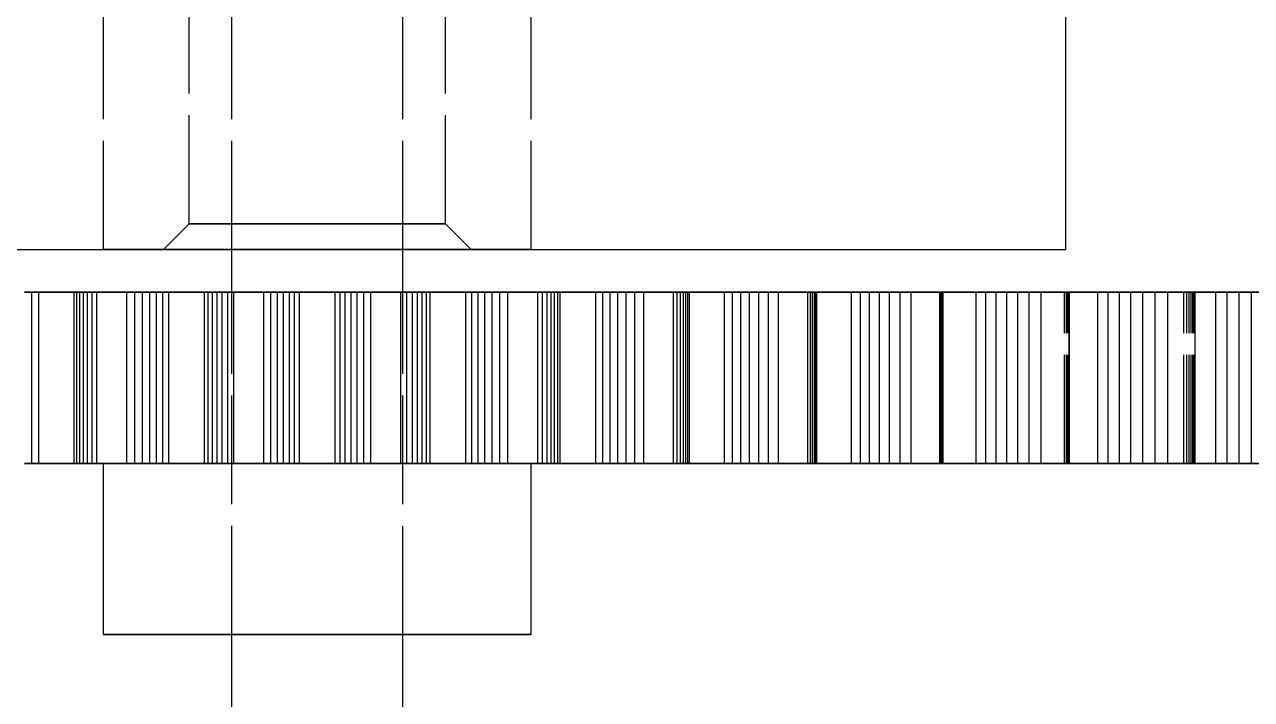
# Model space of a CAD drawing. Header units: millimetres. Extents: x -13 to 272, y -50 to 160.
# Drawn here: x 21.83 to 36.17, y 89.74 to 97.63 of the extents above; entities that cross this region are included whole.
import ezdxf

# ---------------------------------------------------------------- set-up
doc = ezdxf.new("R2010")
doc.units = ezdxf.units.MM
doc.linetypes.add('DASHED', pattern=[1.524, 1.27, -0.254])
doc.layers.add('HIDDEN', color=8, linetype='DASHED')
doc.layers.add('VISIBLE', color=7, linetype='CONTINUOUS')

msp = doc.modelspace()

# ---------------------------------------------------------------- linework, layer by layer
at = {"layer": 'HIDDEN'}
for points in [[(22.75, 95), (22.75, 152.31)], [(27.75, 95), (27.75, 152.31)], [(23.75, 95.3), (23.75, 152.01)], [(26.75, 95.3), (26.75, 152.01)], [(24.25, 95), (24.25, 105.31)], [(26.25, 95), (26.25, 105.31)], [(22.75, 95), (22.75, 99)], [(27.75, 95), (27.75, 99)], [(34, 95), (34, 99)], [(23.75, 95.3), (23.45, 95)], [(26.75, 95.3), (26.70238, 95.3), (26.65476, 95.3), (26.60714, 95.3), (26.55952, 95.3), (26.5119, 95.3), (26.46429, 95.3), (26.41667, 95.3), (26.36905, 95.3), (26.32143, 95.3), (26.27381, 95.3), (26.22619, 95.3), (26.17857, 95.3), (26.13095, 95.3), (26.08333, 95.3), (26.03571, 95.3), (25.9881, 95.3), (25.94048, 95.3), (25.89286, 95.3), (25.84524, 95.3), (25.79762, 95.3), (25.75, 95.3), (25.70238, 95.3), (25.65476, 95.3), (25.60714, 95.3), (25.55952, 95.3), (25.5119, 95.3), (25.46429, 95.3), (25.41667, 95.3), (25.36905, 95.3), (25.32143, 95.3), (25.27381, 95.3), (25.22619, 95.3), (25.17857, 95.3), (25.13095, 95.3), (25.08333, 95.3), (25.03571, 95.3), (24.9881, 95.3), (24.94048, 95.3), (24.89286, 95.3), (24.84524, 95.3), (24.79762, 95.3), (24.75, 95.3), (24.70238, 95.3), (24.65476, 95.3), (24.60714, 95.3), (24.55952, 95.3), (24.5119, 95.3), (24.46429, 95.3), (24.41667, 95.3), (24.36905, 95.3), (24.32143, 95.3), (24.27381, 95.3), (24.22619, 95.3), (24.17857, 95.3), (24.13095, 95.3), (24.08333, 95.3), (24.03571, 95.3), (23.9881, 95.3), (23.94048, 95.3), (23.89286, 95.3), (23.84524, 95.3), (23.79762, 95.3), (23.75, 95.3)], [(23.75, 95.3), (23.79762, 95.3), (23.84524, 95.3), (23.89286, 95.3), (23.94048, 95.3), (23.9881, 95.3), (24.03571, 95.3), (24.08333, 95.3), (24.13095, 95.3), (24.17857, 95.3), (24.22619, 95.3), (24.27381, 95.3), (24.32143, 95.3), (24.36905, 95.3), (24.41667, 95.3), (24.46429, 95.3), (24.5119, 95.3), (24.55952, 95.3), (24.60714, 95.3), (24.65476, 95.3), (24.70238, 95.3), (24.75, 95.3), (24.79762, 95.3), (24.84524, 95.3), (24.89286, 95.3), (24.94048, 95.3), (24.9881, 95.3), (25.03571, 95.3), (25.08333, 95.3), (25.13095, 95.3), (25.17857, 95.3), (25.22619, 95.3), (25.27381, 95.3), (25.32143, 95.3), (25.36905, 95.3), (25.41667, 95.3), (25.46429, 95.3), (25.5119, 95.3), (25.55952, 95.3), (25.60714, 95.3), (25.65476, 95.3), (25.70238, 95.3), (25.75, 95.3), (25.79762, 95.3), (25.84524, 95.3), (25.89286, 95.3), (25.94048, 95.3), (25.9881, 95.3), (26.03571, 95.3), (26.08333, 95.3), (26.13095, 95.3), (26.17857, 95.3), (26.22619, 95.3), (26.27381, 95.3), (26.32143, 95.3), (26.36905, 95.3), (26.41667, 95.3), (26.46429, 95.3), (26.5119, 95.3), (26.55952, 95.3), (26.60714, 95.3), (26.65476, 95.3), (26.70238, 95.3), (26.75, 95.3)], [(27.05, 95), (26.75, 95.3)], [(16.5, 95), (34, 95)], [(27.75, 95), (27.67063, 95), (27.59127, 95), (27.5119, 95), (27.43254, 95), (27.35317, 95), (27.27381, 95), (27.19444, 95), (27.11508, 95), (27.03571, 95), (26.95635, 95), (26.87698, 95), (26.79762, 95), (26.71825, 95), (26.63889, 95), (26.55952, 95), (26.48016, 95), (26.40079, 95), (26.32143, 95), (26.24206, 95), (26.1627, 95), (26.08333, 95), (26.00397, 95), (25.9246, 95), (25.84524, 95), (25.76587, 95), (25.68651, 95), (25.60714, 95), (25.52778, 95), (25.44841, 95), (25.36905, 95), (25.28968, 95), (25.21032, 95), (25.13095, 95), (25.05159, 95), (24.97222, 95), (24.89286, 95), (24.81349, 95), (24.73413, 95), (24.65476, 95), (24.5754, 95), (24.49603, 95), (24.41667, 95), (24.3373, 95), (24.25794, 95), (24.17857, 95), (24.09921, 95), (24.01984, 95), (23.94048, 95), (23.86111, 95), (23.78175, 95), (23.70238, 95), (23.62302, 95), (23.54365, 95), (23.46429, 95), (23.38492, 95), (23.30556, 95), (23.22619, 95), (23.14683, 95), (23.06746, 95), (22.9881, 95), (22.90873, 95), (22.82937, 95), (22.75, 95)], [(22.75, 95), (22.82937, 95), (22.90873, 95), (22.9881, 95), (23.06746, 95), (23.14683, 95), (23.22619, 95), (23.30556, 95), (23.38492, 95), (23.46429, 95), (23.54365, 95), (23.62302, 95), (23.70238, 95), (23.78175, 95), (23.86111, 95), (23.94048, 95), (24.01984, 95), (24.09921, 95), (24.17857, 95), (24.25794, 95), (24.3373, 95), (24.41667, 95), (24.49603, 95), (24.5754, 95), (24.65476, 95), (24.73413, 95), (24.81349, 95), (24.89286, 95), (24.97222, 95), (25.05159, 95), (25.13095, 95), (25.21032, 95), (25.28968, 95), (25.36905, 95), (25.44841, 95), (25.52778, 95), (25.60714, 95), (25.68651, 95), (25.76587, 95), (25.84524, 95), (25.9246, 95), (26.00397, 95), (26.08333, 95), (26.1627, 95), (26.24206, 95), (26.32143, 95), (26.40079, 95), (26.48016, 95), (26.55952, 95), (26.63889, 95), (26.71825, 95), (26.79762, 95), (26.87698, 95), (26.95635, 95), (27.03571, 95), (27.11508, 95), (27.19444, 95), (27.27381, 95), (27.35317, 95), (27.43254, 95), (27.5119, 95), (27.59127, 95), (27.67063, 95), (27.75, 95)], [(27.75, 95), (27.67063, 95), (27.59127, 95), (27.5119, 95), (27.43254, 95), (27.35317, 95), (27.27381, 95), (27.19444, 95), (27.11508, 95), (27.03571, 95), (26.95635, 95), (26.87698, 95), (26.79762, 95), (26.71825, 95), (26.63889, 95), (26.55952, 95), (26.48016, 95), (26.40079, 95), (26.32143, 95), (26.24206, 95), (26.1627, 95), (26.08333, 95), (26.00397, 95), (25.9246, 95), (25.84524, 95), (25.76587, 95), (25.68651, 95), (25.60714, 95), (25.52778, 95), (25.44841, 95), (25.36905, 95), (25.28968, 95), (25.21032, 95), (25.13095, 95), (25.05159, 95), (24.97222, 95), (24.89286, 95), (24.81349, 95), (24.73413, 95), (24.65476, 95), (24.5754, 95), (24.49603, 95), (24.41667, 95), (24.3373, 95), (24.25794, 95), (24.17857, 95), (24.09921, 95), (24.01984, 95), (23.94048, 95), (23.86111, 95), (23.78175, 95), (23.70238, 95), (23.62302, 95), (23.54365, 95), (23.46429, 95), (23.38492, 95), (23.30556, 95), (23.22619, 95), (23.14683, 95), (23.06746, 95), (22.9881, 95), (22.90873, 95), (22.82937, 95), (22.75, 95)], [(22.75, 95), (22.82937, 95), (22.90873, 95), (22.9881, 95), (23.06746, 95), (23.14683, 95), (23.22619, 95), (23.30556, 95), (23.38492, 95), (23.46429, 95), (23.54365, 95), (23.62302, 95), (23.70238, 95), (23.78175, 95), (23.86111, 95), (23.94048, 95), (24.01984, 95), (24.09921, 95), (24.17857, 95), (24.25794, 95), (24.3373, 95), (24.41667, 95), (24.49603, 95), (24.5754, 95), (24.65476, 95), (24.73413, 95), (24.81349, 95), (24.89286, 95), (24.97222, 95), (25.05159, 95), (25.13095, 95), (25.21032, 95), (25.28968, 95), (25.36905, 95), (25.44841, 95), (25.52778, 95), (25.60714, 95), (25.68651, 95), (25.76587, 95), (25.84524, 95), (25.9246, 95), (26.00397, 95), (26.08333, 95), (26.1627, 95), (26.24206, 95), (26.32143, 95), (26.40079, 95), (26.48016, 95), (26.55952, 95), (26.63889, 95), (26.71825, 95), (26.79762, 95), (26.87698, 95), (26.95635, 95), (27.03571, 95), (27.11508, 95), (27.19444, 95), (27.27381, 95), (27.35317, 95), (27.43254, 95), (27.5119, 95), (27.59127, 95), (27.67063, 95), (27.75, 95)], [(27.05, 95), (26.99286, 95), (26.93571, 95), (26.87857, 95), (26.82143, 95), (26.76429, 95), (26.70714, 95), (26.65, 95), (26.59286, 95), (26.53571, 95), (26.47857, 95), (26.42143, 95), (26.36429, 95), (26.30714, 95), (26.25, 95), (26.19286, 95), (26.13571, 95), (26.07857, 95), (26.02143, 95), (25.96429, 95), (25.90714, 95), (25.85, 95), (25.79286, 95), (25.73571, 95), (25.67857, 95), (25.62143, 95), (25.56429, 95), (25.50714, 95), (25.45, 95), (25.39286, 95), (25.33571, 95), (25.27857, 95), (25.22143, 95), (25.16429, 95), (25.10714, 95), (25.05, 95), (24.99286, 95), (24.93571, 95), (24.87857, 95), (24.82143, 95), (24.76429, 95), (24.70714, 95), (24.65, 95), (24.59286, 95), (24.53571, 95), (24.47857, 95), (24.42143, 95), (24.36429, 95), (24.30714, 95), (24.25, 95), (24.19286, 95), (24.13571, 95), (24.07857, 95), (24.02143, 95), (23.96429, 95), (23.90714, 95), (23.85, 95), (23.79286, 95), (23.73571, 95), (23.67857, 95), (23.62143, 95), (23.56429, 95), (23.50714, 95), (23.45, 95)], [(23.45, 95), (23.50714, 95), (23.56429, 95), (23.62143, 95), (23.67857, 95), (23.73571, 95), (23.79286, 95), (23.85, 95), (23.90714, 95), (23.96429, 95), (24.02143, 95), (24.07857, 95), (24.13571, 95), (24.19286, 95), (24.25, 95), (24.30714, 95), (24.36429, 95), (24.42143, 95), (24.47857, 95), (24.53571, 95), (24.59286, 95), (24.65, 95), (24.70714, 95), (24.76429, 95), (24.82143, 95), (24.87857, 95), (24.93571, 95), (24.99286, 95), (25.05, 95), (25.10714, 95), (25.16429, 95), (25.22143, 95), (25.27857, 95), (25.33571, 95), (25.39286, 95), (25.45, 95), (25.50714, 95), (25.56429, 95), (25.62143, 95), (25.67857, 95), (25.73571, 95), (25.79286, 95), (25.85, 95), (25.90714, 95), (25.96429, 95), (26.02143, 95), (26.07857, 95), (26.13571, 95), (26.19286, 95), (26.25, 95), (26.30714, 95), (26.36429, 95), (26.42143, 95), (26.47857, 95), (26.53571, 95), (26.59286, 95), (26.65, 95), (26.70714, 95), (26.76429, 95), (26.82143, 95), (26.87857, 95), (26.93571, 95), (26.99286, 95), (27.05, 95)], [(21.82732, 94.5), (21.9132, 94.5)], [(21.9132, 94.5), (21.99318, 94.5)], [(21.9132, 92.5), (21.9132, 94.5)], [(21.99318, 94.5), (22.4092, 94.5)], [(21.99318, 92.5), (21.99318, 94.5)], [(22.4092, 94.5), (22.43934, 94.5)], [(22.4092, 92.5), (22.4092, 94.5)], [(22.43934, 94.5), (22.47545, 94.5)], [(22.43934, 92.5), (22.43934, 94.5)], [(22.47545, 94.5), (22.51712, 94.5)], [(22.47545, 92.5), (22.47545, 94.5)], [(22.51712, 94.5), (22.56408, 94.5)], [(22.51712, 92.5), (22.51712, 94.5)], [(22.56408, 94.5), (22.61607, 94.5)], [(22.56408, 92.5), (22.56408, 94.5)], [(22.61607, 94.5), (22.67292, 94.5)], [(22.61607, 92.5), (22.61607, 94.5)], [(22.67292, 94.5), (23.02262, 94.5)], [(22.67292, 92.5), (22.67292, 94.5)], [(23.02262, 94.5), (23.11714, 94.5)], [(23.02262, 92.5), (23.02262, 94.5)], [(23.11714, 94.5), (23.20684, 94.5)], [(23.11714, 92.5), (23.11714, 94.5)], [(23.20684, 94.5), (23.29154, 94.5)], [(23.20684, 92.5), (23.20684, 94.5)], [(23.29154, 94.5), (23.37098, 94.5)], [(23.29154, 92.5), (23.29154, 94.5)], [(23.37098, 94.5), (23.44485, 94.5)], [(23.37098, 92.5), (23.37098, 94.5)], [(23.44485, 94.5), (23.51276, 94.5)], [(23.44485, 92.5), (23.44485, 94.5)], [(23.51276, 94.5), (23.9316, 94.5)], [(23.51276, 92.5), (23.51276, 94.5)], [(23.9316, 94.5), (23.97454, 94.5)], [(23.9316, 92.5), (23.9316, 94.5)], [(23.97454, 94.5), (24.02347, 94.5)], [(23.97454, 92.5), (23.97454, 94.5)], [(24.02347, 94.5), (24.078, 94.5)], [(24.02347, 92.5), (24.02347, 94.5)], [(24.078, 94.5), (24.13782, 94.5)], [(24.078, 92.5), (24.078, 94.5)], [(24.13782, 94.5), (24.20269, 94.5)], [(24.13782, 92.5), (24.13782, 94.5)], [(24.20269, 94.5), (24.27243, 94.5)], [(24.20269, 92.5), (24.20269, 94.5)], [(26.25, 94.5), (26.21825, 94.5), (26.18651, 94.5), (26.15476, 94.5), (26.12302, 94.5), (26.09127, 94.5), (26.05952, 94.5), (26.02778, 94.5), (25.99603, 94.5), (25.96429, 94.5), (25.93254, 94.5), (25.90079, 94.5), (25.86905, 94.5), (25.8373, 94.5), (25.80556, 94.5), (25.77381, 94.5), (25.74206, 94.5), (25.71032, 94.5), (25.67857, 94.5), (25.64683, 94.5), (25.61508, 94.5), (25.58333, 94.5), (25.55159, 94.5), (25.51984, 94.5), (25.4881, 94.5), (25.45635, 94.5), (25.4246, 94.5), (25.39286, 94.5), (25.36111, 94.5), (25.32937, 94.5), (25.29762, 94.5), (25.26587, 94.5), (25.23413, 94.5), (25.20238, 94.5), (25.17063, 94.5), (25.13889, 94.5), (25.10714, 94.5), (25.0754, 94.5), (25.04365, 94.5), (25.0119, 94.5), (24.98016, 94.5), (24.94841, 94.5), (24.91667, 94.5), (24.88492, 94.5), (24.85317, 94.5), (24.82143, 94.5), (24.78968, 94.5), (24.75794, 94.5), (24.72619, 94.5), (24.69444, 94.5), (24.6627, 94.5), (24.63095, 94.5), (24.59921, 94.5), (24.56746, 94.5), (24.53571, 94.5), (24.50397, 94.5), (24.47222, 94.5), (24.44048, 94.5), (24.40873, 94.5), (24.37698, 94.5), (24.34524, 94.5), (24.31349, 94.5), (24.28175, 94.5), (24.25, 94.5)], [(24.25, 94.5), (24.28175, 94.5), (24.31349, 94.5), (24.34524, 94.5), (24.37698, 94.5), (24.40873, 94.5), (24.44048, 94.5), (24.47222, 94.5), (24.50397, 94.5), (24.53571, 94.5), (24.56746, 94.5), (24.59921, 94.5), (24.63095, 94.5), (24.6627, 94.5), (24.69444, 94.5), (24.72619, 94.5), (24.75794, 94.5), (24.78968, 94.5), (24.82143, 94.5), (24.85317, 94.5), (24.88492, 94.5), (24.91667, 94.5), (24.94841, 94.5), (24.98016, 94.5), (25.0119, 94.5), (25.04365, 94.5), (25.0754, 94.5), (25.10714, 94.5), (25.13889, 94.5), (25.17063, 94.5), (25.20238, 94.5), (25.23413, 94.5), (25.26587, 94.5), (25.29762, 94.5), (25.32937, 94.5), (25.36111, 94.5), (25.39286, 94.5), (25.4246, 94.5), (25.45635, 94.5), (25.4881, 94.5), (25.51984, 94.5), (25.55159, 94.5), (25.58333, 94.5), (25.61508, 94.5), (25.64683, 94.5), (25.67857, 94.5), (25.71032, 94.5), (25.74206, 94.5), (25.77381, 94.5), (25.80556, 94.5), (25.8373, 94.5), (25.86905, 94.5), (25.90079, 94.5), (25.93254, 94.5), (25.96429, 94.5), (25.99603, 94.5), (26.02778, 94.5), (26.05952, 94.5), (26.09127, 94.5), (26.12302, 94.5), (26.15476, 94.5), (26.18651, 94.5), (26.21825, 94.5), (26.25, 94.5)], [(24.25, 90.5), (24.25, 94.5)], [(24.25, 90.5), (24.25, 94.5)], [(24.27243, 94.5), (24.6237, 94.5)], [(24.27243, 92.5), (24.27243, 94.5)], [(24.6237, 94.5), (24.70601, 94.5)], [(24.6237, 92.5), (24.6237, 94.5)], [(24.70601, 94.5), (24.78347, 94.5)], [(24.70601, 92.5), (24.70601, 94.5)], [(24.78347, 94.5), (24.85589, 94.5)], [(24.78347, 92.5), (24.78347, 94.5)], [(24.85589, 94.5), (24.92302, 94.5)], [(24.85589, 92.5), (24.85589, 94.5)], [(24.92302, 94.5), (24.98456, 94.5)], [(24.92302, 92.5), (24.92302, 94.5)], [(24.98456, 94.5), (25.04011, 94.5)], [(24.98456, 92.5), (24.98456, 94.5)], [(25.04011, 94.5), (25.45989, 94.5)], [(25.04011, 92.5), (25.04011, 94.5)], [(25.45989, 94.5), (25.51544, 94.5)], [(25.45989, 92.5), (25.45989, 94.5)], [(25.51544, 94.5), (25.57698, 94.5)], [(25.51544, 92.5), (25.51544, 94.5)], [(25.57698, 94.5), (25.64411, 94.5)], [(25.57698, 92.5), (25.57698, 94.5)], [(25.64411, 94.5), (25.71653, 94.5)], [(25.64411, 92.5), (25.64411, 94.5)], [(25.71653, 94.5), (25.79399, 94.5)], [(25.71653, 92.5), (25.71653, 94.5)], [(25.79399, 94.5), (25.8763, 94.5)], [(25.79399, 92.5), (25.79399, 94.5)], [(25.8763, 94.5), (26.22757, 94.5)], [(25.8763, 92.5), (25.8763, 94.5)], [(26.22757, 94.5), (26.29731, 94.5)], [(26.22757, 92.5), (26.22757, 94.5)], [(26.25, 90.5), (26.25, 94.5)], [(26.25, 90.5), (26.25, 94.5)], [(26.29731, 94.5), (26.36218, 94.5)], [(26.29731, 92.5), (26.29731, 94.5)], [(26.36218, 94.5), (26.422, 94.5)], [(26.36218, 92.5), (26.36218, 94.5)], [(26.422, 94.5), (26.47653, 94.5)], [(26.422, 92.5), (26.422, 94.5)], [(26.47653, 94.5), (26.52546, 94.5)], [(26.47653, 92.5), (26.47653, 94.5)], [(26.52546, 94.5), (26.5684, 94.5)], [(26.52546, 92.5), (26.52546, 94.5)], [(26.5684, 94.5), (26.98724, 94.5)], [(26.5684, 92.5), (26.5684, 94.5)], [(26.98724, 94.5), (27.05515, 94.5)], [(26.98724, 92.5), (26.98724, 94.5)], [(27.05515, 94.5), (27.12902, 94.5)], [(27.05515, 92.5), (27.05515, 94.5)], [(27.12902, 94.5), (27.20846, 94.5)], [(27.12902, 92.5), (27.12902, 94.5)], [(27.20846, 94.5), (27.29316, 94.5)], [(27.20846, 92.5), (27.20846, 94.5)], [(27.29316, 94.5), (27.38286, 94.5)], [(27.29316, 92.5), (27.29316, 94.5)], [(27.38286, 94.5), (27.47738, 94.5)], [(27.38286, 92.5), (27.38286, 94.5)], [(27.47738, 94.5), (27.82708, 94.5)], [(27.47738, 92.5), (27.47738, 94.5)], [(27.82708, 94.5), (27.88393, 94.5)], [(27.82708, 92.5), (27.82708, 94.5)], [(27.88393, 94.5), (27.93592, 94.5)], [(27.88393, 92.5), (27.88393, 94.5)], [(27.93592, 94.5), (27.98288, 94.5)], [(27.93592, 92.5), (27.93592, 94.5)], [(27.98288, 94.5), (28.02455, 94.5)], [(27.98288, 92.5), (27.98288, 94.5)], [(28.02455, 94.5), (28.06066, 94.5)], [(28.02455, 92.5), (28.02455, 94.5)], [(28.06066, 94.5), (28.0908, 94.5)], [(28.06066, 92.5), (28.06066, 94.5)], [(28.0908, 94.5), (28.50682, 94.5)], [(28.0908, 92.5), (28.0908, 94.5)], [(28.50682, 94.5), (28.5868, 94.5)], [(28.50682, 92.5), (28.50682, 94.5)], [(28.5868, 94.5), (28.67268, 94.5)], [(28.5868, 92.5), (28.5868, 94.5)], [(28.67268, 94.5), (28.76407, 94.5)], [(28.67268, 92.5), (28.67268, 94.5)], [(28.76407, 94.5), (28.86066, 94.5)], [(28.76407, 92.5), (28.76407, 94.5)], [(28.86066, 94.5), (28.96221, 94.5)], [(28.86066, 92.5), (28.86066, 94.5)], [(28.96221, 94.5), (29.06851, 94.5)], [(28.96221, 92.5), (28.96221, 94.5)], [(29.06851, 94.5), (29.41508, 94.5)], [(29.06851, 92.5), (29.06851, 94.5)], [(29.41508, 94.5), (29.45879, 94.5)], [(29.41508, 92.5), (29.41508, 94.5)], [(29.45879, 94.5), (29.49767, 94.5)], [(29.45879, 92.5), (29.45879, 94.5)], [(29.49767, 94.5), (29.53155, 94.5)], [(29.49767, 92.5), (29.49767, 94.5)], [(29.53155, 94.5), (29.56019, 94.5)], [(29.53155, 92.5), (29.53155, 94.5)], [(29.56019, 94.5), (29.5833, 94.5)], [(29.56019, 92.5), (29.56019, 94.5)], [(29.5833, 94.5), (29.60051, 94.5)], [(29.5833, 92.5), (29.5833, 94.5)], [(29.60051, 94.5), (30.01187, 94.5)], [(29.60051, 92.5), (29.60051, 94.5)], [(30.01187, 94.5), (30.10354, 94.5)], [(30.01187, 92.5), (30.01187, 94.5)], [(30.10354, 94.5), (30.20104, 94.5)], [(30.10354, 92.5), (30.10354, 94.5)], [(30.20104, 94.5), (30.30398, 94.5)], [(30.20104, 92.5), (30.20104, 94.5)], [(30.30398, 94.5), (30.41203, 94.5)], [(30.30398, 92.5), (30.30398, 94.5)], [(30.41203, 94.5), (30.52497, 94.5)], [(30.41203, 92.5), (30.41203, 94.5)], [(30.52497, 94.5), (30.64259, 94.5)], [(30.52497, 92.5), (30.52497, 94.5)], [(30.64259, 94.5), (30.98448, 94.5)], [(30.64259, 92.5), (30.64259, 94.5)], [(30.98448, 94.5), (31.01485, 94.5)], [(30.98448, 92.5), (30.98448, 94.5)], [(31.01485, 94.5), (31.04045, 94.5)], [(31.01485, 92.5), (31.01485, 94.5)], [(31.04045, 94.5), (31.0611, 94.5)], [(31.04045, 92.5), (31.04045, 94.5)], [(31.0611, 94.5), (31.07657, 94.5)], [(31.0611, 92.5), (31.0611, 94.5)], [(31.07657, 94.5), (31.0866, 94.5)], [(31.07657, 92.5), (31.07657, 94.5)], [(31.0866, 94.5), (31.09079, 94.5)], [(31.0866, 92.5), (31.0866, 94.5)], [(31.09079, 94.5), (31.49564, 94.5)], [(31.09079, 92.5), (31.09079, 94.5)], [(31.49564, 94.5), (31.59861, 94.5)], [(31.49564, 92.5), (31.49564, 94.5)], [(31.59861, 94.5), (31.7073, 94.5)], [(31.59861, 92.5), (31.59861, 94.5)], [(31.7073, 94.5), (31.82131, 94.5)], [(31.7073, 92.5), (31.7073, 94.5)], [(31.82131, 94.5), (31.94035, 94.5)], [(31.82131, 92.5), (31.82131, 94.5)], [(31.94035, 94.5), (32.06418, 94.5)], [(31.94035, 92.5), (31.94035, 94.5)], [(32.06418, 94.5), (32.19258, 94.5)], [(32.06418, 92.5), (32.06418, 94.5)], [(32.19258, 94.5), (32.52827, 94.5)], [(32.19258, 92.5), (32.19258, 94.5)], [(32.52827, 94.5), (32.54516, 94.5)], [(32.52827, 92.5), (32.52827, 94.5)], [(32.54516, 94.5), (32.55736, 94.5)], [(32.54516, 92.5), (32.54516, 94.5)], [(32.55498, 94.5), (32.95153, 94.5)], [(32.56382, 94.5), (32.55498, 94.5)], [(32.56694, 94.5), (32.55498, 94.5)], [(32.55498, 94.5), (32.56382, 94.5)], [(32.55498, 92.5), (32.55498, 94.5)], [(32.55498, 92.5), (32.55498, 94.5)], [(32.55736, 94.5), (32.56469, 94.5)], [(32.55736, 92.5), (32.55736, 94.5)], [(32.56694, 94.5), (32.56382, 94.5)], [(32.56382, 94.5), (32.56694, 94.5)], [(32.56382, 92.5), (32.56382, 94.5)], [(32.56382, 92.5), (32.56382, 94.5)], [(32.56469, 94.5), (32.56694, 94.5)], [(32.56469, 92.5), (32.56469, 94.5)], [(32.56694, 92.5), (32.56694, 94.5)], [(32.95153, 94.5), (33.06532, 94.5)], [(32.95153, 92.5), (32.95153, 94.5)], [(33.06532, 94.5), (33.18471, 94.5)], [(33.06532, 92.5), (33.06532, 94.5)], [(33.18471, 94.5), (33.3093, 94.5)], [(33.18471, 92.5), (33.18471, 94.5)], [(33.3093, 94.5), (33.43879, 94.5)], [(33.3093, 92.5), (33.3093, 94.5)], [(33.43879, 94.5), (33.57295, 94.5)], [(33.43879, 92.5), (33.43879, 94.5)], [(33.57295, 94.5), (33.71156, 94.5)], [(33.57295, 92.5), (33.57295, 94.5)], [(33.71156, 94.5), (34.03955, 94.5)], [(33.71156, 92.5), (33.71156, 94.5)], [(33.98655, 94.5), (34.37301, 94.5)], [(34.00838, 94.5), (33.98655, 94.5)], [(34.04289, 94.5), (33.98655, 94.5)], [(33.98655, 94.5), (34.00838, 94.5)], [(33.98655, 92.5), (33.98655, 94.5)], [(33.98655, 92.5), (33.98655, 94.5)], [(34.02462, 94.5), (34.00838, 94.5)], [(34.00838, 94.5), (34.02462, 94.5)], [(34.00838, 92.5), (34.00838, 94.5)], [(34.00838, 92.5), (34.00838, 94.5)], [(34.03562, 94.5), (34.02462, 94.5)], [(34.02462, 94.5), (34.03562, 94.5)], [(34.02462, 92.5), (34.02462, 94.5)], [(34.02462, 92.5), (34.02462, 94.5)], [(34.04164, 94.5), (34.03562, 94.5)], [(34.03562, 94.5), (34.04164, 94.5)], [(34.03562, 92.5), (34.03562, 94.5)], [(34.03562, 92.5), (34.03562, 94.5)], [(34.03955, 94.5), (34.04289, 94.5)], [(34.03955, 92.5), (34.03955, 94.5)], [(34.04289, 94.5), (34.04164, 94.5)], [(34.04164, 94.5), (34.04289, 94.5)], [(34.04164, 92.5), (34.04164, 94.5)], [(34.04164, 92.5), (34.04164, 94.5)], [(34.04289, 92.5), (34.04289, 94.5)], [(34.37301, 94.5), (34.49713, 94.5)], [(34.37301, 92.5), (34.37301, 94.5)], [(34.49713, 94.5), (34.62669, 94.5)], [(34.49713, 92.5), (34.49713, 94.5)], [(34.62669, 94.5), (34.76129, 94.5)], [(34.62669, 92.5), (34.62669, 94.5)], [(34.76129, 94.5), (34.90066, 94.5)], [(34.76129, 92.5), (34.76129, 94.5)], [(34.90066, 94.5), (35.04455, 94.5)], [(34.90066, 92.5), (34.90066, 94.5)], [(35.04455, 94.5), (35.19276, 94.5)], [(35.04455, 92.5), (35.04455, 94.5)], [(35.19276, 94.5), (35.51157, 94.5)], [(35.19276, 92.5), (35.19276, 94.5)], [(35.37909, 94.5), (35.75375, 94.5)], [(35.41382, 94.5), (35.37909, 94.5)], [(35.51157, 94.5), (35.37909, 94.5)], [(35.37909, 94.5), (35.41382, 94.5)], [(35.37909, 92.5), (35.37909, 94.5)], [(35.37909, 92.5), (35.37909, 94.5)], [(35.44311, 94.5), (35.41382, 94.5)], [(35.41382, 94.5), (35.44311, 94.5)], [(35.41382, 92.5), (35.41382, 94.5)], [(35.41382, 92.5), (35.41382, 94.5)], [(35.4673, 94.5), (35.44311, 94.5)], [(35.44311, 94.5), (35.4673, 94.5)], [(35.44311, 92.5), (35.44311, 94.5)], [(35.44311, 92.5), (35.44311, 94.5)], [(35.48665, 94.5), (35.4673, 94.5)], [(35.4673, 94.5), (35.48665, 94.5)], [(35.4673, 92.5), (35.4673, 94.5)], [(35.4673, 92.5), (35.4673, 94.5)], [(35.50135, 94.5), (35.48665, 94.5)], [(35.48665, 94.5), (35.50135, 94.5)], [(35.48665, 92.5), (35.48665, 94.5)], [(35.48665, 92.5), (35.48665, 94.5)], [(35.51157, 94.5), (35.50135, 94.5)], [(35.50135, 94.5), (35.51157, 94.5)], [(35.50135, 92.5), (35.50135, 94.5)], [(35.50135, 92.5), (35.50135, 94.5)], [(35.51157, 92.5), (35.51157, 94.5)], [(35.75375, 94.5), (35.88764, 94.5)], [(35.75375, 92.5), (35.75375, 94.5)], [(35.88764, 94.5), (36.02678, 94.5)], [(35.88764, 92.5), (35.88764, 94.5)], [(36.02678, 94.5), (36.17081, 94.5)], [(36.02678, 92.5), (36.02678, 94.5)], [(36.17081, 94.5), (36.31942, 94.5)], [(36.17081, 92.5), (36.17081, 94.5)], [(21.82732, 92.5), (21.9132, 92.5)], [(21.9132, 92.5), (21.99318, 92.5)], [(21.99318, 92.5), (22.4092, 92.5)], [(22.4092, 92.5), (22.43934, 92.5)], [(22.43934, 92.5), (22.47545, 92.5)], [(22.47545, 92.5), (22.51712, 92.5)], [(22.51712, 92.5), (22.56408, 92.5)], [(22.56408, 92.5), (22.61607, 92.5)], [(22.61607, 92.5), (22.67292, 92.5)], [(22.67292, 92.5), (23.02262, 92.5)], [(27.75, 92.5), (27.67063, 92.5), (27.59127, 92.5), (27.5119, 92.5), (27.43254, 92.5), (27.35317, 92.5), (27.27381, 92.5), (27.19444, 92.5), (27.11508, 92.5), (27.03571, 92.5), (26.95635, 92.5), (26.87698, 92.5), (26.79762, 92.5), (26.71825, 92.5), (26.63889, 92.5), (26.55952, 92.5), (26.48016, 92.5), (26.40079, 92.5), (26.32143, 92.5), (26.24206, 92.5), (26.1627, 92.5), (26.08333, 92.5), (26.00397, 92.5), (25.9246, 92.5), (25.84524, 92.5), (25.76587, 92.5), (25.68651, 92.5), (25.60714, 92.5), (25.52778, 92.5), (25.44841, 92.5), (25.36905, 92.5), (25.28968, 92.5), (25.21032, 92.5), (25.13095, 92.5), (25.05159, 92.5), (24.97222, 92.5), (24.89286, 92.5), (24.81349, 92.5), (24.73413, 92.5), (24.65476, 92.5), (24.5754, 92.5), (24.49603, 92.5), (24.41667, 92.5), (24.3373, 92.5), (24.25794, 92.5), (24.17857, 92.5), (24.09921, 92.5), (24.01984, 92.5), (23.94048, 92.5), (23.86111, 92.5), (23.78175, 92.5), (23.70238, 92.5), (23.62302, 92.5), (23.54365, 92.5), (23.46429, 92.5), (23.38492, 92.5), (23.30556, 92.5), (23.22619, 92.5), (23.14683, 92.5), (23.06746, 92.5), (22.9881, 92.5), (22.90873, 92.5), (22.82937, 92.5), (22.75, 92.5)], [(22.75, 92.5), (22.82937, 92.5), (22.90873, 92.5), (22.9881, 92.5), (23.06746, 92.5), (23.14683, 92.5), (23.22619, 92.5), (23.30556, 92.5), (23.38492, 92.5), (23.46429, 92.5), (23.54365, 92.5), (23.62302, 92.5), (23.70238, 92.5), (23.78175, 92.5), (23.86111, 92.5), (23.94048, 92.5), (24.01984, 92.5), (24.09921, 92.5), (24.17857, 92.5), (24.25794, 92.5), (24.3373, 92.5), (24.41667, 92.5), (24.49603, 92.5), (24.5754, 92.5), (24.65476, 92.5), (24.73413, 92.5), (24.81349, 92.5), (24.89286, 92.5), (24.97222, 92.5), (25.05159, 92.5), (25.13095, 92.5), (25.21032, 92.5), (25.28968, 92.5), (25.36905, 92.5), (25.44841, 92.5), (25.52778, 92.5), (25.60714, 92.5), (25.68651, 92.5), (25.76587, 92.5), (25.84524, 92.5), (25.9246, 92.5), (26.00397, 92.5), (26.08333, 92.5), (26.1627, 92.5), (26.24206, 92.5), (26.32143, 92.5), (26.40079, 92.5), (26.48016, 92.5), (26.55952, 92.5), (26.63889, 92.5), (26.71825, 92.5), (26.79762, 92.5), (26.87698, 92.5), (26.95635, 92.5), (27.03571, 92.5), (27.11508, 92.5), (27.19444, 92.5), (27.27381, 92.5), (27.35317, 92.5), (27.43254, 92.5), (27.5119, 92.5), (27.59127, 92.5), (27.67063, 92.5), (27.75, 92.5)], [(23.02262, 92.5), (23.11714, 92.5)], [(23.11714, 92.5), (23.20684, 92.5)], [(23.20684, 92.5), (23.29154, 92.5)], [(23.29154, 92.5), (23.37098, 92.5)], [(23.37098, 92.5), (23.44485, 92.5)], [(23.44485, 92.5), (23.51276, 92.5)], [(23.51276, 92.5), (23.9316, 92.5)], [(23.9316, 92.5), (23.97454, 92.5)], [(23.97454, 92.5), (24.02347, 92.5)], [(24.02347, 92.5), (24.078, 92.5)], [(24.078, 92.5), (24.13782, 92.5)], [(24.13782, 92.5), (24.20269, 92.5)], [(24.20269, 92.5), (24.27243, 92.5)], [(24.27243, 92.5), (24.6237, 92.5)], [(24.6237, 92.5), (24.70601, 92.5)], [(24.70601, 92.5), (24.78347, 92.5)], [(24.78347, 92.5), (24.85589, 92.5)], [(24.85589, 92.5), (24.92302, 92.5)], [(24.92302, 92.5), (24.98456, 92.5)], [(24.98456, 92.5), (25.04011, 92.5)], [(25.04011, 92.5), (25.45989, 92.5)], [(25.45989, 92.5), (25.51544, 92.5)], [(25.51544, 92.5), (25.57698, 92.5)], [(25.57698, 92.5), (25.64411, 92.5)], [(25.64411, 92.5), (25.71653, 92.5)], [(25.71653, 92.5), (25.79399, 92.5)], [(25.79399, 92.5), (25.8763, 92.5)], [(25.8763, 92.5), (26.22757, 92.5)], [(26.22757, 92.5), (26.29731, 92.5)], [(26.29731, 92.5), (26.36218, 92.5)], [(26.36218, 92.5), (26.422, 92.5)], [(26.422, 92.5), (26.47653, 92.5)], [(26.47653, 92.5), (26.52546, 92.5)], [(26.52546, 92.5), (26.5684, 92.5)], [(26.5684, 92.5), (26.98724, 92.5)], [(26.98724, 92.5), (27.05515, 92.5)], [(27.05515, 92.5), (27.12902, 92.5)], [(27.12902, 92.5), (27.20846, 92.5)], [(27.20846, 92.5), (27.29316, 92.5)], [(27.29316, 92.5), (27.38286, 92.5)], [(27.38286, 92.5), (27.47738, 92.5)], [(27.47738, 92.5), (27.82708, 92.5)], [(27.82708, 92.5), (27.88393, 92.5)], [(27.88393, 92.5), (27.93592, 92.5)], [(27.93592, 92.5), (27.98288, 92.5)], [(27.98288, 92.5), (28.02455, 92.5)], [(28.02455, 92.5), (28.06066, 92.5)], [(28.06066, 92.5), (28.0908, 92.5)], [(28.0908, 92.5), (28.50682, 92.5)], [(28.50682, 92.5), (28.5868, 92.5)], [(28.5868, 92.5), (28.67268, 92.5)], [(28.67268, 92.5), (28.76407, 92.5)], [(28.76407, 92.5), (28.86066, 92.5)], [(28.86066, 92.5), (28.96221, 92.5)], [(28.96221, 92.5), (29.06851, 92.5)], [(29.06851, 92.5), (29.41508, 92.5)], [(29.41508, 92.5), (29.45879, 92.5)], [(29.45879, 92.5), (29.49767, 92.5)], [(29.49767, 92.5), (29.53155, 92.5)], [(29.53155, 92.5), (29.56019, 92.5)], [(29.56019, 92.5), (29.5833, 92.5)], [(29.5833, 92.5), (29.60051, 92.5)], [(29.60051, 92.5), (30.01187, 92.5)], [(30.01187, 92.5), (30.10354, 92.5)], [(30.10354, 92.5), (30.20104, 92.5)], [(30.20104, 92.5), (30.30398, 92.5)], [(30.30398, 92.5), (30.41203, 92.5)], [(30.41203, 92.5), (30.52497, 92.5)], [(30.52497, 92.5), (30.64259, 92.5)], [(30.64259, 92.5), (30.98448, 92.5)], [(30.98448, 92.5), (31.01485, 92.5)], [(31.01485, 92.5), (31.04045, 92.5)], [(31.04045, 92.5), (31.0611, 92.5)], [(31.0611, 92.5), (31.07657, 92.5)], [(31.07657, 92.5), (31.0866, 92.5)], [(31.0866, 92.5), (31.09079, 92.5)], [(31.09079, 92.5), (31.49564, 92.5)], [(31.49564, 92.5), (31.59861, 92.5)], [(31.59861, 92.5), (31.7073, 92.5)], [(31.7073, 92.5), (31.82131, 92.5)], [(31.82131, 92.5), (31.94035, 92.5)], [(31.94035, 92.5), (32.06418, 92.5)], [(32.06418, 92.5), (32.19258, 92.5)], [(32.19258, 92.5), (32.52827, 92.5)], [(32.52827, 92.5), (32.54516, 92.5)], [(32.54516, 92.5), (32.55736, 92.5)], [(32.55498, 92.5), (32.95153, 92.5)], [(32.56382, 92.5), (32.55498, 92.5)], [(32.56694, 92.5), (32.55498, 92.5)], [(32.55498, 92.5), (32.56382, 92.5)], [(32.55736, 92.5), (32.56469, 92.5)], [(32.56694, 92.5), (32.56382, 92.5)], [(32.56382, 92.5), (32.56694, 92.5)], [(32.56469, 92.5), (32.56694, 92.5)], [(32.95153, 92.5), (33.06532, 92.5)], [(33.06532, 92.5), (33.18471, 92.5)], [(33.18471, 92.5), (33.3093, 92.5)], [(33.3093, 92.5), (33.43879, 92.5)], [(33.43879, 92.5), (33.57295, 92.5)], [(33.57295, 92.5), (33.71156, 92.5)], [(33.71156, 92.5), (34.03955, 92.5)], [(33.98655, 92.5), (34.37301, 92.5)], [(34.00838, 92.5), (33.98655, 92.5)], [(34.04289, 92.5), (33.98655, 92.5)], [(33.98655, 92.5), (34.00838, 92.5)], [(34.02462, 92.5), (34.00838, 92.5)], [(34.00838, 92.5), (34.02462, 92.5)], [(34.03562, 92.5), (34.02462, 92.5)], [(34.02462, 92.5), (34.03562, 92.5)], [(34.04164, 92.5), (34.03562, 92.5)], [(34.03562, 92.5), (34.04164, 92.5)], [(34.03955, 92.5), (34.04289, 92.5)], [(34.04289, 92.5), (34.04164, 92.5)], [(34.04164, 92.5), (34.04289, 92.5)], [(34.37301, 92.5), (34.49713, 92.5)], [(34.49713, 92.5), (34.62669, 92.5)], [(34.62669, 92.5), (34.76129, 92.5)], [(34.76129, 92.5), (34.90066, 92.5)], [(34.90066, 92.5), (35.04455, 92.5)], [(35.04455, 92.5), (35.19276, 92.5)], [(35.19276, 92.5), (35.51157, 92.5)], [(35.37909, 92.5), (35.75375, 92.5)], [(35.41382, 92.5), (35.37909, 92.5)], [(35.51157, 92.5), (35.37909, 92.5)], [(35.37909, 92.5), (35.41382, 92.5)], [(35.44311, 92.5), (35.41382, 92.5)], [(35.41382, 92.5), (35.44311, 92.5)], [(35.4673, 92.5), (35.44311, 92.5)], [(35.44311, 92.5), (35.4673, 92.5)], [(35.48665, 92.5), (35.4673, 92.5)], [(35.4673, 92.5), (35.48665, 92.5)], [(35.50135, 92.5), (35.48665, 92.5)], [(35.48665, 92.5), (35.50135, 92.5)], [(35.51157, 92.5), (35.50135, 92.5)], [(35.50135, 92.5), (35.51157, 92.5)], [(35.75375, 92.5), (35.88764, 92.5)], [(35.88764, 92.5), (36.02678, 92.5)], [(36.02678, 92.5), (36.17081, 92.5)], [(36.17081, 92.5), (36.31942, 92.5)], [(22.75, 90.5), (22.82937, 90.5), (22.90873, 90.5), (22.9881, 90.5), (23.06746, 90.5), (23.14683, 90.5), (23.22619, 90.5), (23.30556, 90.5), (23.38492, 90.5), (23.46429, 90.5), (23.54365, 90.5), (23.62302, 90.5), (23.70238, 90.5), (23.78175, 90.5), (23.86111, 90.5), (23.94048, 90.5), (24.01984, 90.5), (24.09921, 90.5), (24.17857, 90.5), (24.25794, 90.5), (24.3373, 90.5), (24.41667, 90.5), (24.49603, 90.5), (24.5754, 90.5), (24.65476, 90.5), (24.73413, 90.5), (24.81349, 90.5), (24.89286, 90.5), (24.97222, 90.5), (25.05159, 90.5), (25.13095, 90.5), (25.21032, 90.5), (25.28968, 90.5), (25.36905, 90.5), (25.44841, 90.5), (25.52778, 90.5), (25.60714, 90.5), (25.68651, 90.5), (25.76587, 90.5), (25.84524, 90.5), (25.9246, 90.5), (26.00397, 90.5), (26.08333, 90.5), (26.1627, 90.5), (26.24206, 90.5), (26.32143, 90.5), (26.40079, 90.5), (26.48016, 90.5), (26.55952, 90.5), (26.63889, 90.5), (26.71825, 90.5), (26.79762, 90.5), (26.87698, 90.5), (26.95635, 90.5), (27.03571, 90.5), (27.11508, 90.5), (27.19444, 90.5), (27.27381, 90.5), (27.35317, 90.5), (27.43254, 90.5), (27.5119, 90.5), (27.59127, 90.5), (27.67063, 90.5), (27.75, 90.5)], [(26.25, 90.5), (26.21825, 90.5), (26.18651, 90.5), (26.15476, 90.5), (26.12302, 90.5), (26.09127, 90.5), (26.05952, 90.5), (26.02778, 90.5), (25.99603, 90.5), (25.96429, 90.5), (25.93254, 90.5), (25.90079, 90.5), (25.86905, 90.5), (25.8373, 90.5), (25.80556, 90.5), (25.77381, 90.5), (25.74206, 90.5), (25.71032, 90.5), (25.67857, 90.5), (25.64683, 90.5), (25.61508, 90.5), (25.58333, 90.5), (25.55159, 90.5), (25.51984, 90.5), (25.4881, 90.5), (25.45635, 90.5), (25.4246, 90.5), (25.39286, 90.5), (25.36111, 90.5), (25.32937, 90.5), (25.29762, 90.5), (25.26587, 90.5), (25.23413, 90.5), (25.20238, 90.5), (25.17063, 90.5), (25.13889, 90.5), (25.10714, 90.5), (25.0754, 90.5), (25.04365, 90.5), (25.0119, 90.5), (24.98016, 90.5), (24.94841, 90.5), (24.91667, 90.5), (24.88492, 90.5), (24.85317, 90.5), (24.82143, 90.5), (24.78968, 90.5), (24.75794, 90.5), (24.72619, 90.5), (24.69444, 90.5), (24.6627, 90.5), (24.63095, 90.5), (24.59921, 90.5), (24.56746, 90.5), (24.53571, 90.5), (24.50397, 90.5), (24.47222, 90.5), (24.44048, 90.5), (24.40873, 90.5), (24.37698, 90.5), (24.34524, 90.5), (24.31349, 90.5), (24.28175, 90.5), (24.25, 90.5)], [(24.25, 90.5), (24.28175, 90.5), (24.31349, 90.5), (24.34524, 90.5), (24.37698, 90.5), (24.40873, 90.5), (24.44048, 90.5), (24.47222, 90.5), (24.50397, 90.5), (24.53571, 90.5), (24.56746, 90.5), (24.59921, 90.5), (24.63095, 90.5), (24.6627, 90.5), (24.69444, 90.5), (24.72619, 90.5), (24.75794, 90.5), (24.78968, 90.5), (24.82143, 90.5), (24.85317, 90.5), (24.88492, 90.5), (24.91667, 90.5), (24.94841, 90.5), (24.98016, 90.5), (25.0119, 90.5), (25.04365, 90.5), (25.0754, 90.5), (25.10714, 90.5), (25.13889, 90.5), (25.17063, 90.5), (25.20238, 90.5), (25.23413, 90.5), (25.26587, 90.5), (25.29762, 90.5), (25.32937, 90.5), (25.36111, 90.5), (25.39286, 90.5), (25.4246, 90.5), (25.45635, 90.5), (25.4881, 90.5), (25.51984, 90.5), (25.55159, 90.5), (25.58333, 90.5), (25.61508, 90.5), (25.64683, 90.5), (25.67857, 90.5), (25.71032, 90.5), (25.74206, 90.5), (25.77381, 90.5), (25.80556, 90.5), (25.8373, 90.5), (25.86905, 90.5), (25.90079, 90.5), (25.93254, 90.5), (25.96429, 90.5), (25.99603, 90.5), (26.02778, 90.5), (26.05952, 90.5), (26.09127, 90.5), (26.12302, 90.5), (26.15476, 90.5), (26.18651, 90.5), (26.21825, 90.5), (26.25, 90.5)]]:
    msp.add_lwpolyline(points, dxfattribs=at)
at = {"layer": 'VISIBLE'}
for points in [[(34, 95), (34, 99)], [(16.5, 95), (34, 95)], [(24.25, 94.5), (24.25, 95)], [(26.25, 94.5), (26.25, 95)], [(21.9132, 94.5), (21.82732, 94.5)], [(21.99318, 94.5), (21.9132, 94.5)], [(21.9132, 92.5), (21.9132, 94.5)], [(22.4092, 94.5), (21.99318, 94.5)], [(21.99318, 92.5), (21.99318, 94.5)], [(22.43934, 94.5), (22.4092, 94.5)], [(22.4092, 92.5), (22.4092, 94.5)], [(22.47545, 94.5), (22.43934, 94.5)], [(22.43934, 92.5), (22.43934, 94.5)], [(22.51712, 94.5), (22.47545, 94.5)], [(22.47545, 92.5), (22.47545, 94.5)], [(22.56408, 94.5), (22.51712, 94.5)], [(22.51712, 92.5), (22.51712, 94.5)], [(22.61607, 94.5), (22.56408, 94.5)], [(22.56408, 92.5), (22.56408, 94.5)], [(22.67292, 94.5), (22.61607, 94.5)], [(22.61607, 92.5), (22.61607, 94.5)], [(23.02262, 94.5), (22.67292, 94.5)], [(22.67292, 92.5), (22.67292, 94.5)], [(23.11714, 94.5), (23.02262, 94.5)], [(23.02262, 92.5), (23.02262, 94.5)], [(23.20684, 94.5), (23.11714, 94.5)], [(23.11714, 92.5), (23.11714, 94.5)], [(23.29154, 94.5), (23.20684, 94.5)], [(23.20684, 92.5), (23.20684, 94.5)], [(23.37098, 94.5), (23.29154, 94.5)], [(23.29154, 92.5), (23.29154, 94.5)], [(23.44485, 94.5), (23.37098, 94.5)], [(23.37098, 92.5), (23.37098, 94.5)], [(23.51276, 94.5), (23.44485, 94.5)], [(23.44485, 92.5), (23.44485, 94.5)], [(23.9316, 94.5), (23.51276, 94.5)], [(23.51276, 92.5), (23.51276, 94.5)], [(23.97454, 94.5), (23.9316, 94.5)], [(23.9316, 92.5), (23.9316, 94.5)], [(24.02347, 94.5), (23.97454, 94.5)], [(23.97454, 92.5), (23.97454, 94.5)], [(24.078, 94.5), (24.02347, 94.5)], [(24.02347, 92.5), (24.02347, 94.5)], [(24.13782, 94.5), (24.078, 94.5)], [(24.078, 92.5), (24.078, 94.5)], [(24.20269, 94.5), (24.13782, 94.5)], [(24.13782, 92.5), (24.13782, 94.5)], [(24.27243, 94.5), (24.20269, 94.5)], [(24.20269, 92.5), (24.20269, 94.5)], [(24.6237, 94.5), (24.27243, 94.5)], [(24.27243, 92.5), (24.27243, 94.5)], [(24.70601, 94.5), (24.6237, 94.5)], [(24.6237, 92.5), (24.6237, 94.5)], [(24.78347, 94.5), (24.70601, 94.5)], [(24.70601, 92.5), (24.70601, 94.5)], [(24.85589, 94.5), (24.78347, 94.5)], [(24.78347, 92.5), (24.78347, 94.5)], [(24.92302, 94.5), (24.85589, 94.5)], [(24.85589, 92.5), (24.85589, 94.5)], [(24.98456, 94.5), (24.92302, 94.5)], [(24.92302, 92.5), (24.92302, 94.5)], [(25.04011, 94.5), (24.98456, 94.5)], [(24.98456, 92.5), (24.98456, 94.5)], [(25.45989, 94.5), (25.04011, 94.5)], [(25.04011, 92.5), (25.04011, 94.5)], [(25.51544, 94.5), (25.45989, 94.5)], [(25.45989, 92.5), (25.45989, 94.5)], [(25.57698, 94.5), (25.51544, 94.5)], [(25.51544, 92.5), (25.51544, 94.5)], [(25.64411, 94.5), (25.57698, 94.5)], [(25.57698, 92.5), (25.57698, 94.5)], [(25.71653, 94.5), (25.64411, 94.5)], [(25.64411, 92.5), (25.64411, 94.5)], [(25.79399, 94.5), (25.71653, 94.5)], [(25.71653, 92.5), (25.71653, 94.5)], [(25.8763, 94.5), (25.79399, 94.5)], [(25.79399, 92.5), (25.79399, 94.5)], [(26.22757, 94.5), (25.8763, 94.5)], [(25.8763, 92.5), (25.8763, 94.5)], [(26.29731, 94.5), (26.22757, 94.5)], [(26.22757, 92.5), (26.22757, 94.5)], [(26.36218, 94.5), (26.29731, 94.5)], [(26.29731, 92.5), (26.29731, 94.5)], [(26.422, 94.5), (26.36218, 94.5)], [(26.36218, 92.5), (26.36218, 94.5)], [(26.47653, 94.5), (26.422, 94.5)], [(26.422, 92.5), (26.422, 94.5)], [(26.52546, 94.5), (26.47653, 94.5)], [(26.47653, 92.5), (26.47653, 94.5)], [(26.5684, 94.5), (26.52546, 94.5)], [(26.52546, 92.5), (26.52546, 94.5)], [(26.98724, 94.5), (26.5684, 94.5)], [(26.5684, 92.5), (26.5684, 94.5)], [(27.05515, 94.5), (26.98724, 94.5)], [(26.98724, 92.5), (26.98724, 94.5)], [(27.12902, 94.5), (27.05515, 94.5)], [(27.05515, 92.5), (27.05515, 94.5)], [(27.20846, 94.5), (27.12902, 94.5)], [(27.12902, 92.5), (27.12902, 94.5)], [(27.29316, 94.5), (27.20846, 94.5)], [(27.20846, 92.5), (27.20846, 94.5)], [(27.38286, 94.5), (27.29316, 94.5)], [(27.29316, 92.5), (27.29316, 94.5)], [(27.47738, 94.5), (27.38286, 94.5)], [(27.38286, 92.5), (27.38286, 94.5)], [(27.82708, 94.5), (27.47738, 94.5)], [(27.47738, 92.5), (27.47738, 94.5)], [(27.88393, 94.5), (27.82708, 94.5)], [(27.82708, 92.5), (27.82708, 94.5)], [(27.93592, 94.5), (27.88393, 94.5)], [(27.88393, 92.5), (27.88393, 94.5)], [(27.98288, 94.5), (27.93592, 94.5)], [(27.93592, 92.5), (27.93592, 94.5)], [(28.02455, 94.5), (27.98288, 94.5)], [(27.98288, 92.5), (27.98288, 94.5)], [(28.06066, 94.5), (28.02455, 94.5)], [(28.02455, 92.5), (28.02455, 94.5)], [(28.0908, 94.5), (28.06066, 94.5)], [(28.06066, 92.5), (28.06066, 94.5)], [(28.50682, 94.5), (28.0908, 94.5)], [(28.0908, 92.5), (28.0908, 94.5)], [(28.5868, 94.5), (28.50682, 94.5)], [(28.50682, 92.5), (28.50682, 94.5)], [(28.67268, 94.5), (28.5868, 94.5)], [(28.5868, 92.5), (28.5868, 94.5)], [(28.76407, 94.5), (28.67268, 94.5)], [(28.67268, 92.5), (28.67268, 94.5)], [(28.86066, 94.5), (28.76407, 94.5)], [(28.76407, 92.5), (28.76407, 94.5)], [(28.96221, 94.5), (28.86066, 94.5)], [(28.86066, 92.5), (28.86066, 94.5)], [(29.06851, 94.5), (28.96221, 94.5)], [(28.96221, 92.5), (28.96221, 94.5)], [(29.41508, 94.5), (29.06851, 94.5)], [(29.06851, 92.5), (29.06851, 94.5)], [(29.45879, 94.5), (29.41508, 94.5)], [(29.41508, 92.5), (29.41508, 94.5)], [(29.49767, 94.5), (29.45879, 94.5)], [(29.45879, 92.5), (29.45879, 94.5)], [(29.53155, 94.5), (29.49767, 94.5)], [(29.49767, 92.5), (29.49767, 94.5)], [(29.56019, 94.5), (29.53155, 94.5)], [(29.53155, 92.5), (29.53155, 94.5)], [(29.5833, 94.5), (29.56019, 94.5)], [(29.56019, 92.5), (29.56019, 94.5)], [(29.60051, 94.5), (29.5833, 94.5)], [(29.5833, 92.5), (29.5833, 94.5)], [(30.01187, 94.5), (29.60051, 94.5)], [(29.60051, 92.5), (29.60051, 94.5)], [(30.10354, 94.5), (30.01187, 94.5)], [(30.01187, 92.5), (30.01187, 94.5)], [(30.20104, 94.5), (30.10354, 94.5)], [(30.10354, 92.5), (30.10354, 94.5)], [(30.30398, 94.5), (30.20104, 94.5)], [(30.20104, 92.5), (30.20104, 94.5)], [(30.41203, 94.5), (30.30398, 94.5)], [(30.30398, 92.5), (30.30398, 94.5)], [(30.52497, 94.5), (30.41203, 94.5)], [(30.41203, 92.5), (30.41203, 94.5)], [(30.64259, 94.5), (30.52497, 94.5)], [(30.52497, 92.5), (30.52497, 94.5)], [(30.98448, 94.5), (30.64259, 94.5)], [(30.64259, 92.5), (30.64259, 94.5)], [(31.01485, 94.5), (30.98448, 94.5)], [(30.98448, 92.5), (30.98448, 94.5)], [(31.04045, 94.5), (31.01485, 94.5)], [(31.01485, 92.5), (31.01485, 94.5)], [(31.0611, 94.5), (31.04045, 94.5)], [(31.04045, 92.5), (31.04045, 94.5)], [(31.07657, 94.5), (31.0611, 94.5)], [(31.0611, 92.5), (31.0611, 94.5)], [(31.0866, 94.5), (31.07657, 94.5)], [(31.07657, 92.5), (31.07657, 94.5)], [(31.09079, 94.5), (31.0866, 94.5)], [(31.0866, 92.5), (31.0866, 94.5)], [(31.49564, 94.5), (31.09079, 94.5)], [(31.09079, 92.5), (31.09079, 94.5)], [(31.59861, 94.5), (31.49564, 94.5)], [(31.49564, 92.5), (31.49564, 94.5)], [(31.7073, 94.5), (31.59861, 94.5)], [(31.59861, 92.5), (31.59861, 94.5)], [(31.82131, 94.5), (31.7073, 94.5)], [(31.7073, 92.5), (31.7073, 94.5)], [(31.94035, 94.5), (31.82131, 94.5)], [(31.82131, 92.5), (31.82131, 94.5)], [(32.06418, 94.5), (31.94035, 94.5)], [(31.94035, 92.5), (31.94035, 94.5)], [(32.19258, 94.5), (32.06418, 94.5)], [(32.06418, 92.5), (32.06418, 94.5)], [(32.52827, 94.5), (32.19258, 94.5)], [(32.19258, 92.5), (32.19258, 94.5)], [(32.54516, 94.5), (32.52827, 94.5)], [(32.52827, 92.5), (32.52827, 94.5)], [(32.55736, 94.5), (32.54516, 94.5)], [(32.54516, 92.5), (32.54516, 94.5)], [(32.56469, 94.5), (32.55736, 94.5)], [(32.55736, 92.5), (32.55736, 94.5)], [(32.56694, 94.5), (32.56469, 94.5)], [(32.56469, 92.5), (32.56469, 94.5)], [(32.95153, 94.5), (32.56694, 94.5)], [(32.56694, 92.5), (32.56694, 94.5)], [(33.06532, 94.5), (32.95153, 94.5)], [(32.95153, 92.5), (32.95153, 94.5)], [(33.18471, 94.5), (33.06532, 94.5)], [(33.06532, 92.5), (33.06532, 94.5)], [(33.3093, 94.5), (33.18471, 94.5)], [(33.18471, 92.5), (33.18471, 94.5)], [(33.43879, 94.5), (33.3093, 94.5)], [(33.3093, 92.5), (33.3093, 94.5)], [(33.57295, 94.5), (33.43879, 94.5)], [(33.43879, 92.5), (33.43879, 94.5)], [(33.71156, 94.5), (33.57295, 94.5)], [(33.57295, 92.5), (33.57295, 94.5)], [(34.03955, 94.5), (33.71156, 94.5)], [(33.71156, 92.5), (33.71156, 94.5)], [(34.04289, 94.5), (34.03955, 94.5)], [(34.03955, 92.5), (34.03955, 94.5)], [(34.37301, 94.5), (34.04289, 94.5)], [(34.04289, 92.5), (34.04289, 94.5)], [(34.49713, 94.5), (34.37301, 94.5)], [(34.37301, 92.5), (34.37301, 94.5)], [(34.62669, 94.5), (34.49713, 94.5)], [(34.49713, 92.5), (34.49713, 94.5)], [(34.76129, 94.5), (34.62669, 94.5)], [(34.62669, 92.5), (34.62669, 94.5)], [(34.90066, 94.5), (34.76129, 94.5)], [(34.76129, 92.5), (34.76129, 94.5)], [(35.04455, 94.5), (34.90066, 94.5)], [(34.90066, 92.5), (34.90066, 94.5)], [(35.19276, 94.5), (35.04455, 94.5)], [(35.04455, 92.5), (35.04455, 94.5)], [(35.51157, 94.5), (35.19276, 94.5)], [(35.19276, 92.5), (35.19276, 94.5)], [(35.75375, 94.5), (35.51157, 94.5)], [(35.51157, 92.5), (35.51157, 94.5)], [(35.88764, 94.5), (35.75375, 94.5)], [(35.75375, 92.5), (35.75375, 94.5)], [(36.02678, 94.5), (35.88764, 94.5)], [(35.88764, 92.5), (35.88764, 94.5)], [(36.17081, 94.5), (36.02678, 94.5)], [(36.02678, 92.5), (36.02678, 94.5)], [(36.31942, 94.5), (36.17081, 94.5)], [(36.17081, 92.5), (36.17081, 94.5)], [(21.9132, 92.5), (21.82732, 92.5)], [(21.99318, 92.5), (21.9132, 92.5)], [(22.4092, 92.5), (21.99318, 92.5)], [(22.43934, 92.5), (22.4092, 92.5)], [(22.47545, 92.5), (22.43934, 92.5)], [(22.51712, 92.5), (22.47545, 92.5)], [(22.56408, 92.5), (22.51712, 92.5)], [(22.61607, 92.5), (22.56408, 92.5)], [(22.67292, 92.5), (22.61607, 92.5)], [(23.02262, 92.5), (22.67292, 92.5)], [(22.75, 90.5), (22.75, 92.5)], [(23.11714, 92.5), (23.02262, 92.5)], [(23.20684, 92.5), (23.11714, 92.5)], [(23.29154, 92.5), (23.20684, 92.5)], [(23.37098, 92.5), (23.29154, 92.5)], [(23.44485, 92.5), (23.37098, 92.5)], [(23.51276, 92.5), (23.44485, 92.5)], [(23.9316, 92.5), (23.51276, 92.5)], [(23.97454, 92.5), (23.9316, 92.5)], [(24.02347, 92.5), (23.97454, 92.5)], [(24.078, 92.5), (24.02347, 92.5)], [(24.13782, 92.5), (24.078, 92.5)], [(24.20269, 92.5), (24.13782, 92.5)], [(24.27243, 92.5), (24.20269, 92.5)], [(24.6237, 92.5), (24.27243, 92.5)], [(24.70601, 92.5), (24.6237, 92.5)], [(24.78347, 92.5), (24.70601, 92.5)], [(24.85589, 92.5), (24.78347, 92.5)], [(24.92302, 92.5), (24.85589, 92.5)], [(24.98456, 92.5), (24.92302, 92.5)], [(25.04011, 92.5), (24.98456, 92.5)], [(25.45989, 92.5), (25.04011, 92.5)], [(25.51544, 92.5), (25.45989, 92.5)], [(25.57698, 92.5), (25.51544, 92.5)], [(25.64411, 92.5), (25.57698, 92.5)], [(25.71653, 92.5), (25.64411, 92.5)], [(25.79399, 92.5), (25.71653, 92.5)], [(25.8763, 92.5), (25.79399, 92.5)], [(26.22757, 92.5), (25.8763, 92.5)], [(26.29731, 92.5), (26.22757, 92.5)], [(26.36218, 92.5), (26.29731, 92.5)], [(26.422, 92.5), (26.36218, 92.5)], [(26.47653, 92.5), (26.422, 92.5)], [(26.52546, 92.5), (26.47653, 92.5)], [(26.5684, 92.5), (26.52546, 92.5)], [(26.98724, 92.5), (26.5684, 92.5)], [(27.05515, 92.5), (26.98724, 92.5)], [(27.12902, 92.5), (27.05515, 92.5)], [(27.20846, 92.5), (27.12902, 92.5)], [(27.29316, 92.5), (27.20846, 92.5)], [(27.38286, 92.5), (27.29316, 92.5)], [(27.47738, 92.5), (27.38286, 92.5)], [(27.82708, 92.5), (27.47738, 92.5)], [(27.75, 90.5), (27.75, 92.5)], [(27.88393, 92.5), (27.82708, 92.5)], [(27.93592, 92.5), (27.88393, 92.5)], [(27.98288, 92.5), (27.93592, 92.5)], [(28.02455, 92.5), (27.98288, 92.5)], [(28.06066, 92.5), (28.02455, 92.5)], [(28.0908, 92.5), (28.06066, 92.5)], [(28.50682, 92.5), (28.0908, 92.5)], [(28.5868, 92.5), (28.50682, 92.5)], [(28.67268, 92.5), (28.5868, 92.5)], [(28.76407, 92.5), (28.67268, 92.5)], [(28.86066, 92.5), (28.76407, 92.5)], [(28.96221, 92.5), (28.86066, 92.5)], [(29.06851, 92.5), (28.96221, 92.5)], [(29.41508, 92.5), (29.06851, 92.5)], [(29.45879, 92.5), (29.41508, 92.5)], [(29.49767, 92.5), (29.45879, 92.5)], [(29.53155, 92.5), (29.49767, 92.5)], [(29.56019, 92.5), (29.53155, 92.5)], [(29.5833, 92.5), (29.56019, 92.5)], [(29.60051, 92.5), (29.5833, 92.5)], [(30.01187, 92.5), (29.60051, 92.5)], [(30.10354, 92.5), (30.01187, 92.5)], [(30.20104, 92.5), (30.10354, 92.5)], [(30.30398, 92.5), (30.20104, 92.5)], [(30.41203, 92.5), (30.30398, 92.5)], [(30.52497, 92.5), (30.41203, 92.5)], [(30.64259, 92.5), (30.52497, 92.5)], [(30.98448, 92.5), (30.64259, 92.5)], [(31.01485, 92.5), (30.98448, 92.5)], [(31.04045, 92.5), (31.01485, 92.5)], [(31.0611, 92.5), (31.04045, 92.5)], [(31.07657, 92.5), (31.0611, 92.5)], [(31.0866, 92.5), (31.07657, 92.5)], [(31.09079, 92.5), (31.0866, 92.5)], [(31.49564, 92.5), (31.09079, 92.5)], [(31.59861, 92.5), (31.49564, 92.5)], [(31.7073, 92.5), (31.59861, 92.5)], [(31.82131, 92.5), (31.7073, 92.5)], [(31.94035, 92.5), (31.82131, 92.5)], [(32.06418, 92.5), (31.94035, 92.5)], [(32.19258, 92.5), (32.06418, 92.5)], [(32.52827, 92.5), (32.19258, 92.5)], [(32.54516, 92.5), (32.52827, 92.5)], [(32.55736, 92.5), (32.54516, 92.5)], [(32.56469, 92.5), (32.55736, 92.5)], [(32.56694, 92.5), (32.56469, 92.5)], [(32.95153, 92.5), (32.56694, 92.5)], [(33.06532, 92.5), (32.95153, 92.5)], [(33.18471, 92.5), (33.06532, 92.5)], [(33.3093, 92.5), (33.18471, 92.5)], [(33.43879, 92.5), (33.3093, 92.5)], [(33.57295, 92.5), (33.43879, 92.5)], [(33.71156, 92.5), (33.57295, 92.5)], [(34.03955, 92.5), (33.71156, 92.5)], [(34.04289, 92.5), (34.03955, 92.5)], [(34.37301, 92.5), (34.04289, 92.5)], [(34.49713, 92.5), (34.37301, 92.5)], [(34.62669, 92.5), (34.49713, 92.5)], [(34.76129, 92.5), (34.62669, 92.5)], [(34.90066, 92.5), (34.76129, 92.5)], [(35.04455, 92.5), (34.90066, 92.5)], [(35.19276, 92.5), (35.04455, 92.5)], [(35.51157, 92.5), (35.19276, 92.5)], [(35.75375, 92.5), (35.51157, 92.5)], [(35.88764, 92.5), (35.75375, 92.5)], [(36.02678, 92.5), (35.88764, 92.5)], [(36.17081, 92.5), (36.02678, 92.5)], [(36.31942, 92.5), (36.17081, 92.5)], [(27.75, 90.5), (27.67063, 90.5), (27.59127, 90.5), (27.5119, 90.5), (27.43254, 90.5), (27.35317, 90.5), (27.27381, 90.5), (27.19444, 90.5), (27.11508, 90.5), (27.03571, 90.5), (26.95635, 90.5), (26.87698, 90.5), (26.79762, 90.5), (26.71825, 90.5), (26.63889, 90.5), (26.55952, 90.5), (26.48016, 90.5), (26.40079, 90.5), (26.32143, 90.5), (26.24206, 90.5), (26.1627, 90.5), (26.08333, 90.5), (26.00397, 90.5), (25.9246, 90.5), (25.84524, 90.5), (25.76587, 90.5), (25.68651, 90.5), (25.60714, 90.5), (25.52778, 90.5), (25.44841, 90.5), (25.36905, 90.5), (25.28968, 90.5), (25.21032, 90.5), (25.13095, 90.5), (25.05159, 90.5), (24.97222, 90.5), (24.89286, 90.5), (24.81349, 90.5), (24.73413, 90.5), (24.65476, 90.5), (24.5754, 90.5), (24.49603, 90.5), (24.41667, 90.5), (24.3373, 90.5), (24.25794, 90.5), (24.17857, 90.5), (24.09921, 90.5), (24.01984, 90.5), (23.94048, 90.5), (23.86111, 90.5), (23.78175, 90.5), (23.70238, 90.5), (23.62302, 90.5), (23.54365, 90.5), (23.46429, 90.5), (23.38492, 90.5), (23.30556, 90.5), (23.22619, 90.5), (23.14683, 90.5), (23.06746, 90.5), (22.9881, 90.5), (22.90873, 90.5), (22.82937, 90.5), (22.75, 90.5)], [(24.25, 74.6), (24.25, 90.5)], [(26.25, 74.6), (26.25, 90.5)]]:
    msp.add_lwpolyline(points, dxfattribs=at)

doc.saveas('drawing.dxf')
